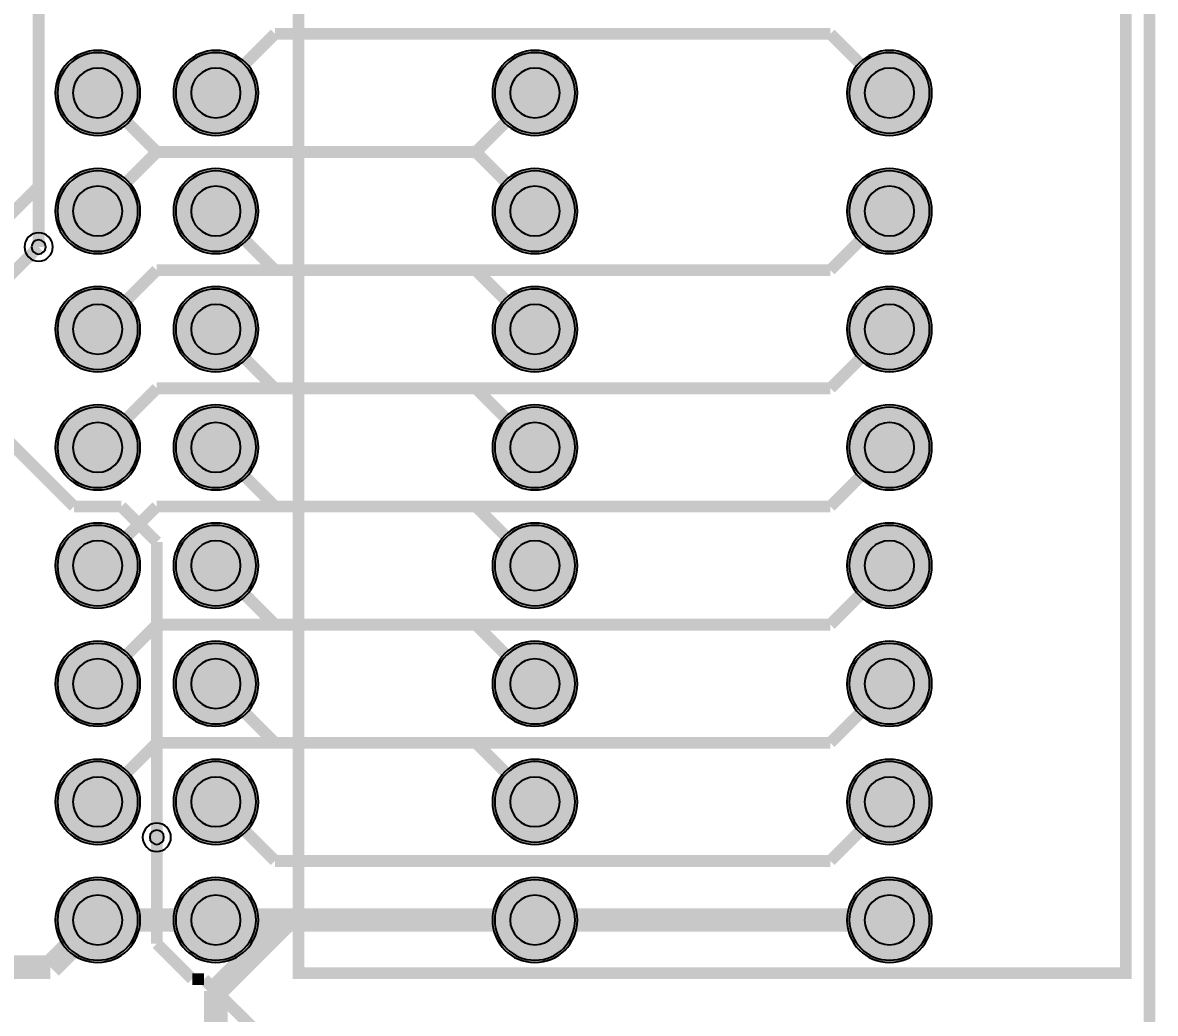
# Model space of a CAD drawing. Header units: millimetres. Extents: x -59 to 46, y -149 to -20.
# Drawn here: x 22.01 to 46.36, y -76.94 to -55.64 of the extents above; entities that cross this region are included whole.
import ezdxf

# ---------------------------------------------------------------- set-up
doc = ezdxf.new("R2010")
doc.units = ezdxf.units.MM
doc.header["$MEASUREMENT"] = 0
for name, color, linetype, true_color in [('Board-Outline-Layer', 7, 'Continuous', 0xff00ff), ('Bottom-Layer', 7, 'Continuous', 0x0000ff), ('Bottom-Paste-Mask-Layer', 7, 'Continuous', 0x800000), ('Bottom-Solder-Mask-Layer', 7, 'Continuous', 0xaa00ff), ('Hole-Layer', 7, 'Continuous', 0x222222), ('Multi-Layer', 7, 'Continuous', 0xc0c0c0), ('Top-Layer', 7, 'Continuous', 0xff0000), ('Top-Paste-Mask-Layer', 7, 'Continuous', 0x808080), ('Top-Silkscreen-Layer', 7, 'Continuous', 0xffcc00), ('Top-Solder-Mask-Layer', 7, 'Continuous', 0x800080)]:
    doc.layers.add(name, color=color, linetype=linetype, true_color=true_color)

msp = doc.modelspace()

# ---------------------------------------------------------------- hatches: boundary and pattern name
at = {"layer": 'Bottom-Layer'}
for points in [[(22.758, -57.15, 1), (24.486, -57.15, 1)], [(25.298, -57.15, 1), (27.026, -57.15, 1)], [(32.156, -57.15, 1), (33.884, -57.15, 1)], [(39.776, -57.15, 1), (41.504, -57.15, 1)], [(22.758, -59.69, 1), (24.486, -59.69, 1)], [(25.298, -59.69, 1), (27.026, -59.69, 1)], [(32.156, -59.69, 1), (33.884, -59.69, 1)], [(39.776, -59.69, 1), (41.504, -59.69, 1)], [(22.758, -62.23, 1), (24.486, -62.23, 1)], [(25.298, -62.23, 1), (27.026, -62.23, 1)], [(32.156, -62.23, 1), (33.884, -62.23, 1)], [(39.776, -62.23, 1), (41.504, -62.23, 1)], [(22.758, -64.77, 1), (24.486, -64.77, 1)], [(25.298, -64.77, 1), (27.026, -64.77, 1)], [(32.156, -64.77, 1), (33.884, -64.77, 1)], [(39.776, -64.77, 1), (41.504, -64.77, 1)], [(22.758, -67.31, 1), (24.486, -67.31, 1)], [(25.298, -67.31, 1), (27.026, -67.31, 1)], [(32.156, -67.31, 1), (33.884, -67.31, 1)], [(39.776, -67.31, 1), (41.504, -67.31, 1)], [(22.758, -69.85, 1), (24.486, -69.85, 1)], [(25.298, -69.85, 1), (27.026, -69.85, 1)], [(32.156, -69.85, 1), (33.884, -69.85, 1)], [(39.776, -69.85, 1), (41.504, -69.85, 1)], [(22.758, -72.39, 1), (24.486, -72.39, 1)], [(25.298, -72.39, 1), (27.026, -72.39, 1)], [(32.156, -72.39, 1), (33.884, -72.39, 1)], [(39.776, -72.39, 1), (41.504, -72.39, 1)], [(22.758, -74.93, 1), (24.486, -74.93, 1)], [(25.298, -74.93, 1), (27.026, -74.93, 1)], [(32.156, -74.93, 1), (33.884, -74.93, 1)], [(39.776, -74.93, 1), (41.504, -74.93, 1)]]:
    msp.add_hatch(color=256, dxfattribs=at).paths.add_polyline_path(points)
at = {"layer": 'Bottom-Paste-Mask-Layer'}
for points in [[(22.758, -57.15, 1), (24.486, -57.15, 1)], [(25.298, -57.15, 1), (27.026, -57.15, 1)], [(32.156, -57.15, 1), (33.884, -57.15, 1)], [(39.776, -57.15, 1), (41.504, -57.15, 1)], [(22.758, -59.69, 1), (24.486, -59.69, 1)], [(25.298, -59.69, 1), (27.026, -59.69, 1)], [(32.156, -59.69, 1), (33.884, -59.69, 1)], [(39.776, -59.69, 1), (41.504, -59.69, 1)], [(22.758, -62.23, 1), (24.486, -62.23, 1)], [(25.298, -62.23, 1), (27.026, -62.23, 1)], [(32.156, -62.23, 1), (33.884, -62.23, 1)], [(39.776, -62.23, 1), (41.504, -62.23, 1)], [(22.758, -64.77, 1), (24.486, -64.77, 1)], [(25.298, -64.77, 1), (27.026, -64.77, 1)], [(32.156, -64.77, 1), (33.884, -64.77, 1)], [(39.776, -64.77, 1), (41.504, -64.77, 1)], [(22.758, -67.31, 1), (24.486, -67.31, 1)], [(25.298, -67.31, 1), (27.026, -67.31, 1)], [(32.156, -67.31, 1), (33.884, -67.31, 1)], [(39.776, -67.31, 1), (41.504, -67.31, 1)], [(22.758, -69.85, 1), (24.486, -69.85, 1)], [(25.298, -69.85, 1), (27.026, -69.85, 1)], [(32.156, -69.85, 1), (33.884, -69.85, 1)], [(39.776, -69.85, 1), (41.504, -69.85, 1)], [(22.758, -72.39, 1), (24.486, -72.39, 1)], [(25.298, -72.39, 1), (27.026, -72.39, 1)], [(32.156, -72.39, 1), (33.884, -72.39, 1)], [(39.776, -72.39, 1), (41.504, -72.39, 1)], [(22.758, -74.93, 1), (24.486, -74.93, 1)], [(25.298, -74.93, 1), (27.026, -74.93, 1)], [(32.156, -74.93, 1), (33.884, -74.93, 1)], [(39.776, -74.93, 1), (41.504, -74.93, 1)]]:
    msp.add_hatch(color=256, dxfattribs=at).paths.add_polyline_path(points)
at = {"layer": 'Bottom-Solder-Mask-Layer'}
for points in [[(22.708, -57.15, 1), (24.536, -57.15, 1)], [(25.248, -57.15, 1), (27.076, -57.15, 1)], [(32.106, -57.15, 1), (33.934, -57.15, 1)], [(39.726, -57.15, 1), (41.554, -57.15, 1)], [(22.708, -59.69, 1), (24.536, -59.69, 1)], [(25.248, -59.69, 1), (27.076, -59.69, 1)], [(32.106, -59.69, 1), (33.934, -59.69, 1)], [(39.726, -59.69, 1), (41.554, -59.69, 1)], [(22.708, -62.23, 1), (24.536, -62.23, 1)], [(25.248, -62.23, 1), (27.076, -62.23, 1)], [(32.106, -62.23, 1), (33.934, -62.23, 1)], [(39.726, -62.23, 1), (41.554, -62.23, 1)], [(22.708, -64.77, 1), (24.536, -64.77, 1)], [(25.248, -64.77, 1), (27.076, -64.77, 1)], [(32.106, -64.77, 1), (33.934, -64.77, 1)], [(39.726, -64.77, 1), (41.554, -64.77, 1)], [(22.708, -67.31, 1), (24.536, -67.31, 1)], [(25.248, -67.31, 1), (27.076, -67.31, 1)], [(32.106, -67.31, 1), (33.934, -67.31, 1)], [(39.726, -67.31, 1), (41.554, -67.31, 1)], [(22.708, -69.85, 1), (24.536, -69.85, 1)], [(25.248, -69.85, 1), (27.076, -69.85, 1)], [(32.106, -69.85, 1), (33.934, -69.85, 1)], [(39.726, -69.85, 1), (41.554, -69.85, 1)], [(22.708, -72.39, 1), (24.536, -72.39, 1)], [(25.248, -72.39, 1), (27.076, -72.39, 1)], [(32.106, -72.39, 1), (33.934, -72.39, 1)], [(39.726, -72.39, 1), (41.554, -72.39, 1)], [(22.708, -74.93, 1), (24.536, -74.93, 1)], [(25.248, -74.93, 1), (27.076, -74.93, 1)], [(32.106, -74.93, 1), (33.934, -74.93, 1)], [(39.726, -74.93, 1), (41.554, -74.93, 1)]]:
    msp.add_hatch(color=256, dxfattribs=at).paths.add_polyline_path(points)
at = {"layer": 'Hole-Layer'}
for points in [[(23.089, -57.15, 1), (24.155, -57.15, 1)], [(25.629, -57.15, 1), (26.695, -57.15, 1)], [(32.487, -57.15, 1), (33.553, -57.15, 1)], [(40.107, -57.15, 1), (41.173, -57.15, 1)], [(23.089, -59.69, 1), (24.155, -59.69, 1)], [(25.629, -59.69, 1), (26.695, -59.69, 1)], [(32.487, -59.69, 1), (33.553, -59.69, 1)], [(40.107, -59.69, 1), (41.173, -59.69, 1)], [(23.089, -62.23, 1), (24.155, -62.23, 1)], [(25.629, -62.23, 1), (26.695, -62.23, 1)], [(32.487, -62.23, 1), (33.553, -62.23, 1)], [(40.107, -62.23, 1), (41.173, -62.23, 1)], [(23.089, -64.77, 1), (24.155, -64.77, 1)], [(25.629, -64.77, 1), (26.695, -64.77, 1)], [(32.487, -64.77, 1), (33.553, -64.77, 1)], [(40.107, -64.77, 1), (41.173, -64.77, 1)], [(23.089, -67.31, 1), (24.155, -67.31, 1)], [(25.629, -67.31, 1), (26.695, -67.31, 1)], [(32.487, -67.31, 1), (33.553, -67.31, 1)], [(40.107, -67.31, 1), (41.173, -67.31, 1)], [(23.089, -69.85, 1), (24.155, -69.85, 1)], [(25.629, -69.85, 1), (26.695, -69.85, 1)], [(32.487, -69.85, 1), (33.553, -69.85, 1)], [(40.107, -69.85, 1), (41.173, -69.85, 1)], [(23.089, -72.39, 1), (24.155, -72.39, 1)], [(25.629, -72.39, 1), (26.695, -72.39, 1)], [(32.487, -72.39, 1), (33.553, -72.39, 1)], [(40.107, -72.39, 1), (41.173, -72.39, 1)], [(23.089, -74.93, 1), (24.155, -74.93, 1)], [(25.629, -74.93, 1), (26.695, -74.93, 1)], [(32.487, -74.93, 1), (33.553, -74.93, 1)], [(40.107, -74.93, 1), (41.173, -74.93, 1)]]:
    msp.add_hatch(color=256, dxfattribs=at).paths.add_polyline_path(points)
at = {"layer": 'Multi-Layer'}
for points in [[(22.758, -57.15, 1), (24.486, -57.15, 1)], [(22.758, -57.15, 1), (24.486, -57.15, 1)], [(22.758, -57.15, 1), (24.486, -57.15, 1)], [(25.298, -57.15, 1), (27.026, -57.15, 1)], [(25.298, -57.15, 1), (27.026, -57.15, 1)], [(25.298, -57.15, 1), (27.026, -57.15, 1)], [(32.156, -57.15, 1), (33.884, -57.15, 1)], [(32.156, -57.15, 1), (33.884, -57.15, 1)], [(32.156, -57.15, 1), (33.884, -57.15, 1)], [(39.776, -57.15, 1), (41.504, -57.15, 1)], [(39.776, -57.15, 1), (41.504, -57.15, 1)], [(39.776, -57.15, 1), (41.504, -57.15, 1)], [(22.758, -59.69, 1), (24.486, -59.69, 1)], [(22.758, -59.69, 1), (24.486, -59.69, 1)], [(22.758, -59.69, 1), (24.486, -59.69, 1)], [(25.298, -59.69, 1), (27.026, -59.69, 1)], [(25.298, -59.69, 1), (27.026, -59.69, 1)], [(25.298, -59.69, 1), (27.026, -59.69, 1)], [(32.156, -59.69, 1), (33.884, -59.69, 1)], [(32.156, -59.69, 1), (33.884, -59.69, 1)], [(32.156, -59.69, 1), (33.884, -59.69, 1)], [(39.776, -59.69, 1), (41.504, -59.69, 1)], [(39.776, -59.69, 1), (41.504, -59.69, 1)], [(39.776, -59.69, 1), (41.504, -59.69, 1)], [(22.758, -62.23, 1), (24.486, -62.23, 1)], [(22.758, -62.23, 1), (24.486, -62.23, 1)], [(22.758, -62.23, 1), (24.486, -62.23, 1)], [(25.298, -62.23, 1), (27.026, -62.23, 1)], [(25.298, -62.23, 1), (27.026, -62.23, 1)], [(25.298, -62.23, 1), (27.026, -62.23, 1)], [(32.156, -62.23, 1), (33.884, -62.23, 1)], [(32.156, -62.23, 1), (33.884, -62.23, 1)], [(32.156, -62.23, 1), (33.884, -62.23, 1)], [(39.776, -62.23, 1), (41.504, -62.23, 1)], [(39.776, -62.23, 1), (41.504, -62.23, 1)], [(39.776, -62.23, 1), (41.504, -62.23, 1)], [(22.758, -64.77, 1), (24.486, -64.77, 1)], [(22.758, -64.77, 1), (24.486, -64.77, 1)], [(22.758, -64.77, 1), (24.486, -64.77, 1)], [(25.298, -64.77, 1), (27.026, -64.77, 1)], [(25.298, -64.77, 1), (27.026, -64.77, 1)], [(25.298, -64.77, 1), (27.026, -64.77, 1)], [(32.156, -64.77, 1), (33.884, -64.77, 1)], [(32.156, -64.77, 1), (33.884, -64.77, 1)], [(32.156, -64.77, 1), (33.884, -64.77, 1)], [(39.776, -64.77, 1), (41.504, -64.77, 1)], [(39.776, -64.77, 1), (41.504, -64.77, 1)], [(39.776, -64.77, 1), (41.504, -64.77, 1)], [(22.758, -67.31, 1), (24.486, -67.31, 1)], [(22.758, -67.31, 1), (24.486, -67.31, 1)], [(22.758, -67.31, 1), (24.486, -67.31, 1)], [(25.298, -67.31, 1), (27.026, -67.31, 1)], [(25.298, -67.31, 1), (27.026, -67.31, 1)], [(25.298, -67.31, 1), (27.026, -67.31, 1)], [(32.156, -67.31, 1), (33.884, -67.31, 1)], [(32.156, -67.31, 1), (33.884, -67.31, 1)], [(32.156, -67.31, 1), (33.884, -67.31, 1)], [(39.776, -67.31, 1), (41.504, -67.31, 1)], [(39.776, -67.31, 1), (41.504, -67.31, 1)], [(39.776, -67.31, 1), (41.504, -67.31, 1)], [(22.758, -69.85, 1), (24.486, -69.85, 1)], [(22.758, -69.85, 1), (24.486, -69.85, 1)], [(22.758, -69.85, 1), (24.486, -69.85, 1)], [(25.298, -69.85, 1), (27.026, -69.85, 1)], [(25.298, -69.85, 1), (27.026, -69.85, 1)], [(25.298, -69.85, 1), (27.026, -69.85, 1)], [(32.156, -69.85, 1), (33.884, -69.85, 1)], [(32.156, -69.85, 1), (33.884, -69.85, 1)], [(32.156, -69.85, 1), (33.884, -69.85, 1)], [(39.776, -69.85, 1), (41.504, -69.85, 1)], [(39.776, -69.85, 1), (41.504, -69.85, 1)], [(39.776, -69.85, 1), (41.504, -69.85, 1)], [(22.758, -72.39, 1), (24.486, -72.39, 1)], [(22.758, -72.39, 1), (24.486, -72.39, 1)], [(22.758, -72.39, 1), (24.486, -72.39, 1)], [(25.298, -72.39, 1), (27.026, -72.39, 1)], [(25.298, -72.39, 1), (27.026, -72.39, 1)], [(25.298, -72.39, 1), (27.026, -72.39, 1)], [(32.156, -72.39, 1), (33.884, -72.39, 1)], [(32.156, -72.39, 1), (33.884, -72.39, 1)], [(32.156, -72.39, 1), (33.884, -72.39, 1)], [(39.776, -72.39, 1), (41.504, -72.39, 1)], [(39.776, -72.39, 1), (41.504, -72.39, 1)], [(39.776, -72.39, 1), (41.504, -72.39, 1)], [(22.758, -74.93, 1), (24.486, -74.93, 1)], [(22.758, -74.93, 1), (24.486, -74.93, 1)], [(22.758, -74.93, 1), (24.486, -74.93, 1)], [(25.298, -74.93, 1), (27.026, -74.93, 1)], [(25.298, -74.93, 1), (27.026, -74.93, 1)], [(25.298, -74.93, 1), (27.026, -74.93, 1)], [(32.156, -74.93, 1), (33.884, -74.93, 1)], [(32.156, -74.93, 1), (33.884, -74.93, 1)], [(32.156, -74.93, 1), (33.884, -74.93, 1)], [(39.776, -74.93, 1), (41.504, -74.93, 1)], [(39.776, -74.93, 1), (41.504, -74.93, 1)], [(39.776, -74.93, 1), (41.504, -74.93, 1)]]:
    msp.add_hatch(color=256, dxfattribs=at).paths.add_polyline_path(points)
at = {"layer": 'Top-Layer'}
for points in [[(22.758, -57.15, 1), (24.486, -57.15, 1)], [(25.298, -57.15, 1), (27.026, -57.15, 1)], [(32.156, -57.15, 1), (33.884, -57.15, 1)], [(39.776, -57.15, 1), (41.504, -57.15, 1)], [(22.758, -59.69, 1), (24.486, -59.69, 1)], [(25.298, -59.69, 1), (27.026, -59.69, 1)], [(32.156, -59.69, 1), (33.884, -59.69, 1)], [(39.776, -59.69, 1), (41.504, -59.69, 1)], [(22.758, -62.23, 1), (24.486, -62.23, 1)], [(25.298, -62.23, 1), (27.026, -62.23, 1)], [(32.156, -62.23, 1), (33.884, -62.23, 1)], [(39.776, -62.23, 1), (41.504, -62.23, 1)], [(22.758, -64.77, 1), (24.486, -64.77, 1)], [(25.298, -64.77, 1), (27.026, -64.77, 1)], [(32.156, -64.77, 1), (33.884, -64.77, 1)], [(39.776, -64.77, 1), (41.504, -64.77, 1)], [(22.758, -67.31, 1), (24.486, -67.31, 1)], [(25.298, -67.31, 1), (27.026, -67.31, 1)], [(32.156, -67.31, 1), (33.884, -67.31, 1)], [(39.776, -67.31, 1), (41.504, -67.31, 1)], [(22.758, -69.85, 1), (24.486, -69.85, 1)], [(25.298, -69.85, 1), (27.026, -69.85, 1)], [(32.156, -69.85, 1), (33.884, -69.85, 1)], [(39.776, -69.85, 1), (41.504, -69.85, 1)], [(22.758, -72.39, 1), (24.486, -72.39, 1)], [(25.298, -72.39, 1), (27.026, -72.39, 1)], [(32.156, -72.39, 1), (33.884, -72.39, 1)], [(39.776, -72.39, 1), (41.504, -72.39, 1)], [(22.758, -74.93, 1), (24.486, -74.93, 1)], [(25.298, -74.93, 1), (27.026, -74.93, 1)], [(32.156, -74.93, 1), (33.884, -74.93, 1)], [(39.776, -74.93, 1), (41.504, -74.93, 1)]]:
    msp.add_hatch(color=256, dxfattribs=at).paths.add_polyline_path(points)
at = {"layer": 'Top-Paste-Mask-Layer'}
for points in [[(22.758, -57.15, 1), (24.486, -57.15, 1)], [(25.298, -57.15, 1), (27.026, -57.15, 1)], [(32.156, -57.15, 1), (33.884, -57.15, 1)], [(39.776, -57.15, 1), (41.504, -57.15, 1)], [(22.758, -59.69, 1), (24.486, -59.69, 1)], [(25.298, -59.69, 1), (27.026, -59.69, 1)], [(32.156, -59.69, 1), (33.884, -59.69, 1)], [(39.776, -59.69, 1), (41.504, -59.69, 1)], [(22.758, -62.23, 1), (24.486, -62.23, 1)], [(25.298, -62.23, 1), (27.026, -62.23, 1)], [(32.156, -62.23, 1), (33.884, -62.23, 1)], [(39.776, -62.23, 1), (41.504, -62.23, 1)], [(22.758, -64.77, 1), (24.486, -64.77, 1)], [(25.298, -64.77, 1), (27.026, -64.77, 1)], [(32.156, -64.77, 1), (33.884, -64.77, 1)], [(39.776, -64.77, 1), (41.504, -64.77, 1)], [(22.758, -67.31, 1), (24.486, -67.31, 1)], [(25.298, -67.31, 1), (27.026, -67.31, 1)], [(32.156, -67.31, 1), (33.884, -67.31, 1)], [(39.776, -67.31, 1), (41.504, -67.31, 1)], [(22.758, -69.85, 1), (24.486, -69.85, 1)], [(25.298, -69.85, 1), (27.026, -69.85, 1)], [(32.156, -69.85, 1), (33.884, -69.85, 1)], [(39.776, -69.85, 1), (41.504, -69.85, 1)], [(22.758, -72.39, 1), (24.486, -72.39, 1)], [(25.298, -72.39, 1), (27.026, -72.39, 1)], [(32.156, -72.39, 1), (33.884, -72.39, 1)], [(39.776, -72.39, 1), (41.504, -72.39, 1)], [(22.758, -74.93, 1), (24.486, -74.93, 1)], [(25.298, -74.93, 1), (27.026, -74.93, 1)], [(32.156, -74.93, 1), (33.884, -74.93, 1)], [(39.776, -74.93, 1), (41.504, -74.93, 1)]]:
    msp.add_hatch(color=256, dxfattribs=at).paths.add_polyline_path(points)
at = {"layer": 'Top-Solder-Mask-Layer'}
for points in [[(22.708, -57.15, 1), (24.536, -57.15, 1)], [(25.248, -57.15, 1), (27.076, -57.15, 1)], [(32.106, -57.15, 1), (33.934, -57.15, 1)], [(39.726, -57.15, 1), (41.554, -57.15, 1)], [(22.708, -59.69, 1), (24.536, -59.69, 1)], [(25.248, -59.69, 1), (27.076, -59.69, 1)], [(32.106, -59.69, 1), (33.934, -59.69, 1)], [(39.726, -59.69, 1), (41.554, -59.69, 1)], [(22.708, -62.23, 1), (24.536, -62.23, 1)], [(25.248, -62.23, 1), (27.076, -62.23, 1)], [(32.106, -62.23, 1), (33.934, -62.23, 1)], [(39.726, -62.23, 1), (41.554, -62.23, 1)], [(22.708, -64.77, 1), (24.536, -64.77, 1)], [(25.248, -64.77, 1), (27.076, -64.77, 1)], [(32.106, -64.77, 1), (33.934, -64.77, 1)], [(39.726, -64.77, 1), (41.554, -64.77, 1)], [(22.708, -67.31, 1), (24.536, -67.31, 1)], [(25.248, -67.31, 1), (27.076, -67.31, 1)], [(32.106, -67.31, 1), (33.934, -67.31, 1)], [(39.726, -67.31, 1), (41.554, -67.31, 1)], [(22.708, -69.85, 1), (24.536, -69.85, 1)], [(25.248, -69.85, 1), (27.076, -69.85, 1)], [(32.106, -69.85, 1), (33.934, -69.85, 1)], [(39.726, -69.85, 1), (41.554, -69.85, 1)], [(22.708, -72.39, 1), (24.536, -72.39, 1)], [(25.248, -72.39, 1), (27.076, -72.39, 1)], [(32.106, -72.39, 1), (33.934, -72.39, 1)], [(39.726, -72.39, 1), (41.554, -72.39, 1)], [(22.708, -74.93, 1), (24.536, -74.93, 1)], [(25.248, -74.93, 1), (27.076, -74.93, 1)], [(32.106, -74.93, 1), (33.934, -74.93, 1)], [(39.726, -74.93, 1), (41.554, -74.93, 1)]]:
    msp.add_hatch(color=256, dxfattribs=at).paths.add_polyline_path(points)

# ---------------------------------------------------------------- linework, layer by layer
at = {"layer": 'Board-Outline-Layer', "const_width": 0.254}
msp.add_lwpolyline([(35.56, -83.82), (35.56, -109.22), (33.02, -111.76), (-55.88, -111.76), (-58.42, -109.22), (-58.42, -25.4), (-53.34, -20.32), (38.1, -20.32), (46.228, -28.448), (46.228, -78.486)], close=True, dxfattribs=at)
at = {"layer": 'Bottom-Layer'}
for points, const_width in [([(22.352, -60.461), (22.352, -41.411)], 0.254), ([(23.622, -57.15), (24.892, -58.42)], 0.254), ([(31.75, -58.42), (33.02, -57.15)], 0.254), ([(24.892, -58.42), (31.75, -58.42)], 0.254), ([(26.162, -59.69), (27.432, -60.96)], 0.254), ([(39.37, -60.96), (40.64, -59.69)], 0.254), ([(27.432, -60.96), (39.37, -60.96)], 0.254), ([(23.114, -66.04), (19.05, -61.976)], 0.254), ([(26.162, -62.23), (27.432, -63.5)], 0.254), ([(39.37, -63.5), (40.64, -62.23)], 0.254), ([(27.432, -63.5), (39.37, -63.5)], 0.254), ([(26.162, -64.77), (27.432, -66.04)], 0.254), ([(39.37, -66.04), (40.64, -64.77)], 0.254), ([(24.13, -66.04), (23.114, -66.04)], 0.254), ([(24.892, -66.802), (24.13, -66.04)], 0.254), ([(27.432, -66.04), (39.37, -66.04)], 0.254), ([(24.892, -73.152), (24.892, -66.802)], 0.254), ([(26.162, -67.31), (27.432, -68.58)], 0.254), ([(39.37, -68.58), (40.64, -67.31)], 0.254), ([(27.432, -68.58), (39.37, -68.58)], 0.254), ([(26.162, -69.85), (27.432, -71.12)], 0.254), ([(39.37, -71.12), (40.64, -69.85)], 0.254), ([(27.432, -71.12), (39.37, -71.12)], 0.254), ([(26.162, -72.39), (27.432, -73.66)], 0.254), ([(39.37, -73.66), (40.64, -72.39)], 0.254), ([(27.432, -73.66), (39.37, -73.66)], 0.254), ([(22.606, -75.946), (23.622, -74.93)], 0.508), ([(23.622, -74.93), (26.162, -74.93)], 0.508), ([(27.686, -74.93), (26.162, -76.454)], 0.508), ([(26.162, -74.93), (27.686, -74.93)], 0.508), ([(27.686, -74.93), (33.02, -74.93)], 0.508), ([(33.02, -74.93), (40.64, -74.93)], 0.508), ([(-25.654, -75.946), (22.606, -75.946)], 0.508), ([(26.162, -76.454), (26.162, -102.362)], 0.508)]:
    msp.add_lwpolyline(points, dxfattribs=dict(at, const_width=const_width))
for points in [[(22.758, -57.15, 1), (24.486, -57.15, 1)], [(25.298, -57.15, 1), (27.026, -57.15, 1)], [(32.156, -57.15, 1), (33.884, -57.15, 1)], [(39.776, -57.15, 1), (41.504, -57.15, 1)], [(22.758, -59.69, 1), (24.486, -59.69, 1)], [(25.298, -59.69, 1), (27.026, -59.69, 1)], [(32.156, -59.69, 1), (33.884, -59.69, 1)], [(39.776, -59.69, 1), (41.504, -59.69, 1)], [(22.758, -62.23, 1), (24.486, -62.23, 1)], [(25.298, -62.23, 1), (27.026, -62.23, 1)], [(32.156, -62.23, 1), (33.884, -62.23, 1)], [(39.776, -62.23, 1), (41.504, -62.23, 1)], [(22.758, -64.77, 1), (24.486, -64.77, 1)], [(25.298, -64.77, 1), (27.026, -64.77, 1)], [(32.156, -64.77, 1), (33.884, -64.77, 1)], [(39.776, -64.77, 1), (41.504, -64.77, 1)], [(22.758, -67.31, 1), (24.486, -67.31, 1)], [(25.298, -67.31, 1), (27.026, -67.31, 1)], [(32.156, -67.31, 1), (33.884, -67.31, 1)], [(39.776, -67.31, 1), (41.504, -67.31, 1)], [(22.758, -69.85, 1), (24.486, -69.85, 1)], [(25.298, -69.85, 1), (27.026, -69.85, 1)], [(32.156, -69.85, 1), (33.884, -69.85, 1)], [(39.776, -69.85, 1), (41.504, -69.85, 1)], [(22.758, -72.39, 1), (24.486, -72.39, 1)], [(25.298, -72.39, 1), (27.026, -72.39, 1)], [(32.156, -72.39, 1), (33.884, -72.39, 1)], [(39.776, -72.39, 1), (41.504, -72.39, 1)], [(22.758, -74.93, 1), (24.486, -74.93, 1)], [(25.298, -74.93, 1), (27.026, -74.93, 1)], [(32.156, -74.93, 1), (33.884, -74.93, 1)], [(39.776, -74.93, 1), (41.504, -74.93, 1)]]:
    msp.add_lwpolyline(points, format="xyb", close=True, dxfattribs=at)
at = {"layer": 'Bottom-Paste-Mask-Layer'}
for points in [[(22.758, -57.15, 1), (24.486, -57.15, 1)], [(25.298, -57.15, 1), (27.026, -57.15, 1)], [(32.156, -57.15, 1), (33.884, -57.15, 1)], [(39.776, -57.15, 1), (41.504, -57.15, 1)], [(22.758, -59.69, 1), (24.486, -59.69, 1)], [(25.298, -59.69, 1), (27.026, -59.69, 1)], [(32.156, -59.69, 1), (33.884, -59.69, 1)], [(39.776, -59.69, 1), (41.504, -59.69, 1)], [(22.758, -62.23, 1), (24.486, -62.23, 1)], [(25.298, -62.23, 1), (27.026, -62.23, 1)], [(32.156, -62.23, 1), (33.884, -62.23, 1)], [(39.776, -62.23, 1), (41.504, -62.23, 1)], [(22.758, -64.77, 1), (24.486, -64.77, 1)], [(25.298, -64.77, 1), (27.026, -64.77, 1)], [(32.156, -64.77, 1), (33.884, -64.77, 1)], [(39.776, -64.77, 1), (41.504, -64.77, 1)], [(22.758, -67.31, 1), (24.486, -67.31, 1)], [(25.298, -67.31, 1), (27.026, -67.31, 1)], [(32.156, -67.31, 1), (33.884, -67.31, 1)], [(39.776, -67.31, 1), (41.504, -67.31, 1)], [(22.758, -69.85, 1), (24.486, -69.85, 1)], [(25.298, -69.85, 1), (27.026, -69.85, 1)], [(32.156, -69.85, 1), (33.884, -69.85, 1)], [(39.776, -69.85, 1), (41.504, -69.85, 1)], [(22.758, -72.39, 1), (24.486, -72.39, 1)], [(25.298, -72.39, 1), (27.026, -72.39, 1)], [(32.156, -72.39, 1), (33.884, -72.39, 1)], [(39.776, -72.39, 1), (41.504, -72.39, 1)], [(22.758, -74.93, 1), (24.486, -74.93, 1)], [(25.298, -74.93, 1), (27.026, -74.93, 1)], [(32.156, -74.93, 1), (33.884, -74.93, 1)], [(39.776, -74.93, 1), (41.504, -74.93, 1)]]:
    msp.add_lwpolyline(points, format="xyb", close=True, dxfattribs=at)
at = {"layer": 'Bottom-Solder-Mask-Layer'}
for points in [[(22.708, -57.15, 1), (24.536, -57.15), (24.536, -57.15, 1), (22.708, -57.15)], [(25.248, -57.15, 1), (27.076, -57.15), (27.076, -57.15, 1), (25.248, -57.15)], [(32.106, -57.15, 1), (33.934, -57.15), (33.934, -57.15, 1), (32.106, -57.15)], [(39.726, -57.15, 1), (41.554, -57.15), (41.554, -57.15, 1), (39.726, -57.15)], [(22.708, -59.69, 1), (24.536, -59.69), (24.536, -59.69, 1), (22.708, -59.69)], [(25.248, -59.69, 1), (27.076, -59.69), (27.076, -59.69, 1), (25.248, -59.69)], [(32.106, -59.69, 1), (33.934, -59.69), (33.934, -59.69, 1), (32.106, -59.69)], [(39.726, -59.69, 1), (41.554, -59.69), (41.554, -59.69, 1), (39.726, -59.69)], [(22.708, -62.23, 1), (24.536, -62.23), (24.536, -62.23, 1), (22.708, -62.23)], [(25.248, -62.23, 1), (27.076, -62.23), (27.076, -62.23, 1), (25.248, -62.23)], [(32.106, -62.23, 1), (33.934, -62.23), (33.934, -62.23, 1), (32.106, -62.23)], [(39.726, -62.23, 1), (41.554, -62.23), (41.554, -62.23, 1), (39.726, -62.23)], [(22.708, -64.77, 1), (24.536, -64.77), (24.536, -64.77, 1), (22.708, -64.77)], [(25.248, -64.77, 1), (27.076, -64.77), (27.076, -64.77, 1), (25.248, -64.77)], [(32.106, -64.77, 1), (33.934, -64.77), (33.934, -64.77, 1), (32.106, -64.77)], [(39.726, -64.77, 1), (41.554, -64.77), (41.554, -64.77, 1), (39.726, -64.77)], [(22.708, -67.31, 1), (24.536, -67.31), (24.536, -67.31, 1), (22.708, -67.31)], [(25.248, -67.31, 1), (27.076, -67.31), (27.076, -67.31, 1), (25.248, -67.31)], [(32.106, -67.31, 1), (33.934, -67.31), (33.934, -67.31, 1), (32.106, -67.31)], [(39.726, -67.31, 1), (41.554, -67.31), (41.554, -67.31, 1), (39.726, -67.31)], [(22.708, -69.85, 1), (24.536, -69.85), (24.536, -69.85, 1), (22.708, -69.85)], [(25.248, -69.85, 1), (27.076, -69.85), (27.076, -69.85, 1), (25.248, -69.85)], [(32.106, -69.85, 1), (33.934, -69.85), (33.934, -69.85, 1), (32.106, -69.85)], [(39.726, -69.85, 1), (41.554, -69.85), (41.554, -69.85, 1), (39.726, -69.85)], [(22.708, -72.39, 1), (24.536, -72.39), (24.536, -72.39, 1), (22.708, -72.39)], [(25.248, -72.39, 1), (27.076, -72.39), (27.076, -72.39, 1), (25.248, -72.39)], [(32.106, -72.39, 1), (33.934, -72.39), (33.934, -72.39, 1), (32.106, -72.39)], [(39.726, -72.39, 1), (41.554, -72.39), (41.554, -72.39, 1), (39.726, -72.39)], [(22.708, -74.93, 1), (24.536, -74.93), (24.536, -74.93, 1), (22.708, -74.93)], [(25.248, -74.93, 1), (27.076, -74.93), (27.076, -74.93, 1), (25.248, -74.93)], [(32.106, -74.93, 1), (33.934, -74.93), (33.934, -74.93, 1), (32.106, -74.93)], [(39.726, -74.93, 1), (41.554, -74.93), (41.554, -74.93, 1), (39.726, -74.93)]]:
    msp.add_lwpolyline(points, format="xyb", dxfattribs=at)
at = {"layer": 'Hole-Layer'}
for points in [[(23.089, -57.15, 1), (24.155, -57.15), (24.155, -57.15, 1), (23.089, -57.15)], [(25.629, -57.15, 1), (26.695, -57.15), (26.695, -57.15, 1), (25.629, -57.15)], [(32.487, -57.15, 1), (33.553, -57.15), (33.553, -57.15, 1), (32.487, -57.15)], [(40.107, -57.15, 1), (41.173, -57.15), (41.173, -57.15, 1), (40.107, -57.15)], [(23.089, -59.69, 1), (24.155, -59.69), (24.155, -59.69, 1), (23.089, -59.69)], [(25.629, -59.69, 1), (26.695, -59.69), (26.695, -59.69, 1), (25.629, -59.69)], [(32.487, -59.69, 1), (33.553, -59.69), (33.553, -59.69, 1), (32.487, -59.69)], [(40.107, -59.69, 1), (41.173, -59.69), (41.173, -59.69, 1), (40.107, -59.69)], [(23.089, -62.23, 1), (24.155, -62.23), (24.155, -62.23, 1), (23.089, -62.23)], [(25.629, -62.23, 1), (26.695, -62.23), (26.695, -62.23, 1), (25.629, -62.23)], [(32.487, -62.23, 1), (33.553, -62.23), (33.553, -62.23, 1), (32.487, -62.23)], [(40.107, -62.23, 1), (41.173, -62.23), (41.173, -62.23, 1), (40.107, -62.23)], [(23.089, -64.77, 1), (24.155, -64.77), (24.155, -64.77, 1), (23.089, -64.77)], [(25.629, -64.77, 1), (26.695, -64.77), (26.695, -64.77, 1), (25.629, -64.77)], [(32.487, -64.77, 1), (33.553, -64.77), (33.553, -64.77, 1), (32.487, -64.77)], [(40.107, -64.77, 1), (41.173, -64.77), (41.173, -64.77, 1), (40.107, -64.77)], [(23.089, -67.31, 1), (24.155, -67.31), (24.155, -67.31, 1), (23.089, -67.31)], [(25.629, -67.31, 1), (26.695, -67.31), (26.695, -67.31, 1), (25.629, -67.31)], [(32.487, -67.31, 1), (33.553, -67.31), (33.553, -67.31, 1), (32.487, -67.31)], [(40.107, -67.31, 1), (41.173, -67.31), (41.173, -67.31, 1), (40.107, -67.31)], [(23.089, -69.85, 1), (24.155, -69.85), (24.155, -69.85, 1), (23.089, -69.85)], [(25.629, -69.85, 1), (26.695, -69.85), (26.695, -69.85, 1), (25.629, -69.85)], [(32.487, -69.85, 1), (33.553, -69.85), (33.553, -69.85, 1), (32.487, -69.85)], [(40.107, -69.85, 1), (41.173, -69.85), (41.173, -69.85, 1), (40.107, -69.85)], [(23.089, -72.39, 1), (24.155, -72.39), (24.155, -72.39, 1), (23.089, -72.39)], [(25.629, -72.39, 1), (26.695, -72.39), (26.695, -72.39, 1), (25.629, -72.39)], [(32.487, -72.39, 1), (33.553, -72.39), (33.553, -72.39, 1), (32.487, -72.39)], [(40.107, -72.39, 1), (41.173, -72.39), (41.173, -72.39, 1), (40.107, -72.39)], [(23.089, -74.93, 1), (24.155, -74.93), (24.155, -74.93, 1), (23.089, -74.93)], [(25.629, -74.93, 1), (26.695, -74.93), (26.695, -74.93, 1), (25.629, -74.93)], [(32.487, -74.93, 1), (33.553, -74.93), (33.553, -74.93, 1), (32.487, -74.93)], [(40.107, -74.93, 1), (41.173, -74.93), (41.173, -74.93, 1), (40.107, -74.93)]]:
    msp.add_lwpolyline(points, format="xyb", dxfattribs=at)
for points in [[(22.2, -60.461, 1), (22.505, -60.461, 1)], [(24.74, -73.152, 1), (25.045, -73.152, 1)]]:
    msp.add_lwpolyline(points, format="xyb", close=True, dxfattribs=at)
at = {"layer": 'Multi-Layer'}
for points in [[(22.758, -57.15, 1), (24.486, -57.15, 1)], [(22.758, -57.15, 1), (24.486, -57.15, 1)], [(22.758, -57.15, 1), (24.486, -57.15, 1)], [(25.298, -57.15, 1), (27.026, -57.15, 1)], [(25.298, -57.15, 1), (27.026, -57.15, 1)], [(25.298, -57.15, 1), (27.026, -57.15, 1)], [(32.156, -57.15, 1), (33.884, -57.15, 1)], [(32.156, -57.15, 1), (33.884, -57.15, 1)], [(32.156, -57.15, 1), (33.884, -57.15, 1)], [(39.776, -57.15, 1), (41.504, -57.15, 1)], [(39.776, -57.15, 1), (41.504, -57.15, 1)], [(39.776, -57.15, 1), (41.504, -57.15, 1)], [(22.758, -59.69, 1), (24.486, -59.69, 1)], [(22.758, -59.69, 1), (24.486, -59.69, 1)], [(22.758, -59.69, 1), (24.486, -59.69, 1)], [(25.298, -59.69, 1), (27.026, -59.69, 1)], [(25.298, -59.69, 1), (27.026, -59.69, 1)], [(25.298, -59.69, 1), (27.026, -59.69, 1)], [(32.156, -59.69, 1), (33.884, -59.69, 1)], [(32.156, -59.69, 1), (33.884, -59.69, 1)], [(32.156, -59.69, 1), (33.884, -59.69, 1)], [(39.776, -59.69, 1), (41.504, -59.69, 1)], [(39.776, -59.69, 1), (41.504, -59.69, 1)], [(39.776, -59.69, 1), (41.504, -59.69, 1)], [(22.758, -62.23, 1), (24.486, -62.23, 1)], [(22.758, -62.23, 1), (24.486, -62.23, 1)], [(22.758, -62.23, 1), (24.486, -62.23, 1)], [(25.298, -62.23, 1), (27.026, -62.23, 1)], [(25.298, -62.23, 1), (27.026, -62.23, 1)], [(25.298, -62.23, 1), (27.026, -62.23, 1)], [(32.156, -62.23, 1), (33.884, -62.23, 1)], [(32.156, -62.23, 1), (33.884, -62.23, 1)], [(32.156, -62.23, 1), (33.884, -62.23, 1)], [(39.776, -62.23, 1), (41.504, -62.23, 1)], [(39.776, -62.23, 1), (41.504, -62.23, 1)], [(39.776, -62.23, 1), (41.504, -62.23, 1)], [(22.758, -64.77, 1), (24.486, -64.77, 1)], [(22.758, -64.77, 1), (24.486, -64.77, 1)], [(22.758, -64.77, 1), (24.486, -64.77, 1)], [(25.298, -64.77, 1), (27.026, -64.77, 1)], [(25.298, -64.77, 1), (27.026, -64.77, 1)], [(25.298, -64.77, 1), (27.026, -64.77, 1)], [(32.156, -64.77, 1), (33.884, -64.77, 1)], [(32.156, -64.77, 1), (33.884, -64.77, 1)], [(32.156, -64.77, 1), (33.884, -64.77, 1)], [(39.776, -64.77, 1), (41.504, -64.77, 1)], [(39.776, -64.77, 1), (41.504, -64.77, 1)], [(39.776, -64.77, 1), (41.504, -64.77, 1)], [(22.758, -67.31, 1), (24.486, -67.31, 1)], [(22.758, -67.31, 1), (24.486, -67.31, 1)], [(22.758, -67.31, 1), (24.486, -67.31, 1)], [(25.298, -67.31, 1), (27.026, -67.31, 1)], [(25.298, -67.31, 1), (27.026, -67.31, 1)], [(25.298, -67.31, 1), (27.026, -67.31, 1)], [(32.156, -67.31, 1), (33.884, -67.31, 1)], [(32.156, -67.31, 1), (33.884, -67.31, 1)], [(32.156, -67.31, 1), (33.884, -67.31, 1)], [(39.776, -67.31, 1), (41.504, -67.31, 1)], [(39.776, -67.31, 1), (41.504, -67.31, 1)], [(39.776, -67.31, 1), (41.504, -67.31, 1)], [(22.758, -69.85, 1), (24.486, -69.85, 1)], [(22.758, -69.85, 1), (24.486, -69.85, 1)], [(22.758, -69.85, 1), (24.486, -69.85, 1)], [(25.298, -69.85, 1), (27.026, -69.85, 1)], [(25.298, -69.85, 1), (27.026, -69.85, 1)], [(25.298, -69.85, 1), (27.026, -69.85, 1)], [(32.156, -69.85, 1), (33.884, -69.85, 1)], [(32.156, -69.85, 1), (33.884, -69.85, 1)], [(32.156, -69.85, 1), (33.884, -69.85, 1)], [(39.776, -69.85, 1), (41.504, -69.85, 1)], [(39.776, -69.85, 1), (41.504, -69.85, 1)], [(39.776, -69.85, 1), (41.504, -69.85, 1)], [(22.758, -72.39, 1), (24.486, -72.39, 1)], [(22.758, -72.39, 1), (24.486, -72.39, 1)], [(22.758, -72.39, 1), (24.486, -72.39, 1)], [(25.298, -72.39, 1), (27.026, -72.39, 1)], [(25.298, -72.39, 1), (27.026, -72.39, 1)], [(25.298, -72.39, 1), (27.026, -72.39, 1)], [(32.156, -72.39, 1), (33.884, -72.39, 1)], [(32.156, -72.39, 1), (33.884, -72.39, 1)], [(32.156, -72.39, 1), (33.884, -72.39, 1)], [(39.776, -72.39, 1), (41.504, -72.39, 1)], [(39.776, -72.39, 1), (41.504, -72.39, 1)], [(39.776, -72.39, 1), (41.504, -72.39, 1)], [(22.758, -74.93, 1), (24.486, -74.93, 1)], [(22.758, -74.93, 1), (24.486, -74.93, 1)], [(22.758, -74.93, 1), (24.486, -74.93, 1)], [(25.298, -74.93, 1), (27.026, -74.93, 1)], [(25.298, -74.93, 1), (27.026, -74.93, 1)], [(25.298, -74.93, 1), (27.026, -74.93, 1)], [(32.156, -74.93, 1), (33.884, -74.93, 1)], [(32.156, -74.93, 1), (33.884, -74.93, 1)], [(32.156, -74.93, 1), (33.884, -74.93, 1)], [(39.776, -74.93, 1), (41.504, -74.93, 1)], [(39.776, -74.93, 1), (41.504, -74.93, 1)], [(39.776, -74.93, 1), (41.504, -74.93, 1)]]:
    msp.add_lwpolyline(points, format="xyb", close=True, dxfattribs=at)
for points in [[(22.047, -60.461, 1), (22.657, -60.461), (22.657, -60.461, 1), (22.047, -60.461)], [(24.587, -73.152, 1), (25.197, -73.152), (25.197, -73.152, 1), (24.587, -73.152)]]:
    msp.add_lwpolyline(points, format="xyb", dxfattribs=at)
at = {"layer": 'Top-Layer', "const_width": 0.254}
for points in [[(22.352, -59.164), (22.352, -51.544)], [(26.162, -57.15), (27.432, -55.88)], [(27.432, -55.88), (39.37, -55.88)], [(39.37, -55.88), (40.64, -57.15)], [(23.622, -59.69), (24.892, -58.42)], [(24.892, -58.42), (31.75, -58.42)], [(31.75, -58.42), (33.02, -59.69)], [(2.032, -79.484), (22.352, -59.164)], [(16.51, -66.303), (22.352, -60.461)], [(23.622, -62.23), (24.892, -60.96)], [(24.892, -60.96), (31.75, -60.96)], [(31.75, -60.96), (33.02, -62.23)], [(23.622, -64.77), (24.892, -63.5)], [(24.892, -63.5), (31.75, -63.5)], [(31.75, -63.5), (33.02, -64.77)], [(23.622, -67.31), (24.892, -66.04)], [(24.892, -66.04), (31.75, -66.04)], [(31.75, -66.04), (33.02, -67.31)], [(23.622, -69.85), (24.892, -68.58)], [(24.892, -68.58), (31.75, -68.58)], [(31.75, -68.58), (33.02, -69.85)], [(23.622, -72.39), (24.892, -71.12)], [(24.892, -71.12), (31.75, -71.12)], [(31.75, -71.12), (33.02, -72.39)], [(24.892, -75.438), (24.892, -73.152)], [(25.654, -76.2), (24.892, -75.438)], [(25.908, -76.2), (25.654, -76.2)], [(30.226, -80.518), (25.908, -76.2)]]:
    msp.add_lwpolyline(points, dxfattribs=at)
at = {"layer": 'Top-Layer'}
for points in [[(22.758, -57.15, 1), (24.486, -57.15, 1)], [(25.298, -57.15, 1), (27.026, -57.15, 1)], [(32.156, -57.15, 1), (33.884, -57.15, 1)], [(39.776, -57.15, 1), (41.504, -57.15, 1)], [(22.758, -59.69, 1), (24.486, -59.69, 1)], [(25.298, -59.69, 1), (27.026, -59.69, 1)], [(32.156, -59.69, 1), (33.884, -59.69, 1)], [(39.776, -59.69, 1), (41.504, -59.69, 1)], [(22.758, -62.23, 1), (24.486, -62.23, 1)], [(25.298, -62.23, 1), (27.026, -62.23, 1)], [(32.156, -62.23, 1), (33.884, -62.23, 1)], [(39.776, -62.23, 1), (41.504, -62.23, 1)], [(22.758, -64.77, 1), (24.486, -64.77, 1)], [(25.298, -64.77, 1), (27.026, -64.77, 1)], [(32.156, -64.77, 1), (33.884, -64.77, 1)], [(39.776, -64.77, 1), (41.504, -64.77, 1)], [(22.758, -67.31, 1), (24.486, -67.31, 1)], [(25.298, -67.31, 1), (27.026, -67.31, 1)], [(32.156, -67.31, 1), (33.884, -67.31, 1)], [(39.776, -67.31, 1), (41.504, -67.31, 1)], [(22.758, -69.85, 1), (24.486, -69.85, 1)], [(25.298, -69.85, 1), (27.026, -69.85, 1)], [(32.156, -69.85, 1), (33.884, -69.85, 1)], [(39.776, -69.85, 1), (41.504, -69.85, 1)], [(22.758, -72.39, 1), (24.486, -72.39, 1)], [(25.298, -72.39, 1), (27.026, -72.39, 1)], [(32.156, -72.39, 1), (33.884, -72.39, 1)], [(39.776, -72.39, 1), (41.504, -72.39, 1)], [(22.758, -74.93, 1), (24.486, -74.93, 1)], [(25.298, -74.93, 1), (27.026, -74.93, 1)], [(32.156, -74.93, 1), (33.884, -74.93, 1)], [(39.776, -74.93, 1), (41.504, -74.93, 1)]]:
    msp.add_lwpolyline(points, format="xyb", close=True, dxfattribs=at)
at = {"layer": 'Top-Paste-Mask-Layer'}
for points in [[(22.758, -57.15, 1), (24.486, -57.15, 1)], [(25.298, -57.15, 1), (27.026, -57.15, 1)], [(32.156, -57.15, 1), (33.884, -57.15, 1)], [(39.776, -57.15, 1), (41.504, -57.15, 1)], [(22.758, -59.69, 1), (24.486, -59.69, 1)], [(25.298, -59.69, 1), (27.026, -59.69, 1)], [(32.156, -59.69, 1), (33.884, -59.69, 1)], [(39.776, -59.69, 1), (41.504, -59.69, 1)], [(22.758, -62.23, 1), (24.486, -62.23, 1)], [(25.298, -62.23, 1), (27.026, -62.23, 1)], [(32.156, -62.23, 1), (33.884, -62.23, 1)], [(39.776, -62.23, 1), (41.504, -62.23, 1)], [(22.758, -64.77, 1), (24.486, -64.77, 1)], [(25.298, -64.77, 1), (27.026, -64.77, 1)], [(32.156, -64.77, 1), (33.884, -64.77, 1)], [(39.776, -64.77, 1), (41.504, -64.77, 1)], [(22.758, -67.31, 1), (24.486, -67.31, 1)], [(25.298, -67.31, 1), (27.026, -67.31, 1)], [(32.156, -67.31, 1), (33.884, -67.31, 1)], [(39.776, -67.31, 1), (41.504, -67.31, 1)], [(22.758, -69.85, 1), (24.486, -69.85, 1)], [(25.298, -69.85, 1), (27.026, -69.85, 1)], [(32.156, -69.85, 1), (33.884, -69.85, 1)], [(39.776, -69.85, 1), (41.504, -69.85, 1)], [(22.758, -72.39, 1), (24.486, -72.39, 1)], [(25.298, -72.39, 1), (27.026, -72.39, 1)], [(32.156, -72.39, 1), (33.884, -72.39, 1)], [(39.776, -72.39, 1), (41.504, -72.39, 1)], [(22.758, -74.93, 1), (24.486, -74.93, 1)], [(25.298, -74.93, 1), (27.026, -74.93, 1)], [(32.156, -74.93, 1), (33.884, -74.93, 1)], [(39.776, -74.93, 1), (41.504, -74.93, 1)]]:
    msp.add_lwpolyline(points, format="xyb", close=True, dxfattribs=at)
at = {"layer": 'Top-Silkscreen-Layer', "const_width": 0.254}
msp.add_lwpolyline([(45.72, -30.353), (45.72, -76.073), (27.94, -76.073), (27.94, -30.353)], close=True, dxfattribs=at)
msp.add_lwpolyline([(45.72, -30.353), (45.72, -76.073), (27.94, -76.073), (27.94, -30.353)], close=True, dxfattribs=at)
at = {"layer": 'Top-Solder-Mask-Layer'}
for points in [[(22.708, -57.15, 1), (24.536, -57.15), (24.536, -57.15, 1), (22.708, -57.15)], [(25.248, -57.15, 1), (27.076, -57.15), (27.076, -57.15, 1), (25.248, -57.15)], [(32.106, -57.15, 1), (33.934, -57.15), (33.934, -57.15, 1), (32.106, -57.15)], [(39.726, -57.15, 1), (41.554, -57.15), (41.554, -57.15, 1), (39.726, -57.15)], [(22.708, -59.69, 1), (24.536, -59.69), (24.536, -59.69, 1), (22.708, -59.69)], [(25.248, -59.69, 1), (27.076, -59.69), (27.076, -59.69, 1), (25.248, -59.69)], [(32.106, -59.69, 1), (33.934, -59.69), (33.934, -59.69, 1), (32.106, -59.69)], [(39.726, -59.69, 1), (41.554, -59.69), (41.554, -59.69, 1), (39.726, -59.69)], [(22.708, -62.23, 1), (24.536, -62.23), (24.536, -62.23, 1), (22.708, -62.23)], [(25.248, -62.23, 1), (27.076, -62.23), (27.076, -62.23, 1), (25.248, -62.23)], [(32.106, -62.23, 1), (33.934, -62.23), (33.934, -62.23, 1), (32.106, -62.23)], [(39.726, -62.23, 1), (41.554, -62.23), (41.554, -62.23, 1), (39.726, -62.23)], [(22.708, -64.77, 1), (24.536, -64.77), (24.536, -64.77, 1), (22.708, -64.77)], [(25.248, -64.77, 1), (27.076, -64.77), (27.076, -64.77, 1), (25.248, -64.77)], [(32.106, -64.77, 1), (33.934, -64.77), (33.934, -64.77, 1), (32.106, -64.77)], [(39.726, -64.77, 1), (41.554, -64.77), (41.554, -64.77, 1), (39.726, -64.77)], [(22.708, -67.31, 1), (24.536, -67.31), (24.536, -67.31, 1), (22.708, -67.31)], [(25.248, -67.31, 1), (27.076, -67.31), (27.076, -67.31, 1), (25.248, -67.31)], [(32.106, -67.31, 1), (33.934, -67.31), (33.934, -67.31, 1), (32.106, -67.31)], [(39.726, -67.31, 1), (41.554, -67.31), (41.554, -67.31, 1), (39.726, -67.31)], [(22.708, -69.85, 1), (24.536, -69.85), (24.536, -69.85, 1), (22.708, -69.85)], [(25.248, -69.85, 1), (27.076, -69.85), (27.076, -69.85, 1), (25.248, -69.85)], [(32.106, -69.85, 1), (33.934, -69.85), (33.934, -69.85, 1), (32.106, -69.85)], [(39.726, -69.85, 1), (41.554, -69.85), (41.554, -69.85, 1), (39.726, -69.85)], [(22.708, -72.39, 1), (24.536, -72.39), (24.536, -72.39, 1), (22.708, -72.39)], [(25.248, -72.39, 1), (27.076, -72.39), (27.076, -72.39, 1), (25.248, -72.39)], [(32.106, -72.39, 1), (33.934, -72.39), (33.934, -72.39, 1), (32.106, -72.39)], [(39.726, -72.39, 1), (41.554, -72.39), (41.554, -72.39, 1), (39.726, -72.39)], [(22.708, -74.93, 1), (24.536, -74.93), (24.536, -74.93, 1), (22.708, -74.93)], [(25.248, -74.93, 1), (27.076, -74.93), (27.076, -74.93, 1), (25.248, -74.93)], [(32.106, -74.93, 1), (33.934, -74.93), (33.934, -74.93, 1), (32.106, -74.93)], [(39.726, -74.93, 1), (41.554, -74.93), (41.554, -74.93, 1), (39.726, -74.93)]]:
    msp.add_lwpolyline(points, format="xyb", dxfattribs=at)

doc.saveas('drawing.dxf')
